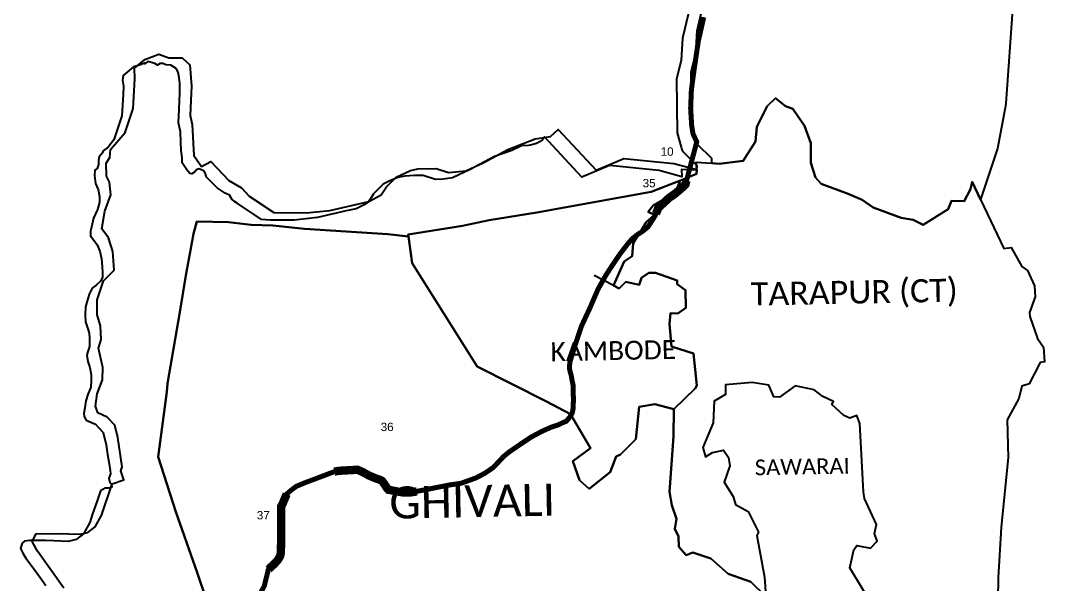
# Model space of a CAD drawing. Header units: metres. Extents: x 0 to 561379, y 0 to 4092696.
# Drawn here: x 253044 to 259167, y 2195727 to 2199097 of the extents above; entities that cross this region are included whole.
import ezdxf

# ---------------------------------------------------------------- set-up
doc = ezdxf.new("R2010")
doc.units = ezdxf.units.M
for name, color, linetype in [('ARTIFICIALLY PROTECTED', 1, 'Continuous'), ('COASTLINE', 5, 'Continuous'), ('DISTRICT BOUNDRY', 86, 'Continuous'), ('UNPROTECTED DUE TO CREEK', 150, 'Continuous'), ('VILLAGE BOUNDRY', 32, 'Continuous'), ('VILLAGE NAME', 250, 'Continuous')]:
    doc.layers.add(name, color=color, linetype=linetype)
doc.styles.get("Standard").update_dxf_attribs({"font": 'arial.ttf'})

msp = doc.modelspace()

# ---------------------------------------------------------------- linework, layer by layer
at = {"flags": 128}
msp.add_lwpolyline([(256589.4, 2197514), (256474.9, 2197573.9)], dxfattribs=at)
at = {"layer": 'ARTIFICIALLY PROTECTED', "const_width": 50, "flags": 128}
for points in [[(257026, 2198140.4), (257020.3, 2198118.8), (256999.2, 2198097.7), (256957.1, 2198061.6), (256923.8, 2198038.7), (256892.1, 2198009.7), (256858.8, 2197979.5), (256843.4, 2197942.6)], [(255413.6, 2196283.8), (255376.5, 2196277.5), (255340.3, 2196276.3), (255309.6, 2196280.8), (255256.6, 2196291), (255243.6, 2196293.5), (255235.7, 2196302.4), (255225.8, 2196318), (255207.3, 2196344.8), (255197, 2196351.3), (255189.2, 2196354.4), (255167.4, 2196361.5), (255128, 2196378.3), (255094, 2196397), (255081.8, 2196402.9), (255057.5, 2196413.3), (255041.1, 2196411.9), (254947.6, 2196406.7), (254920.4, 2196401.7)], [(254635.5, 2196267.7), (254610.3, 2196207.6), (254602.9, 2196194.7), (254602.9, 2196109), (254602.3, 2196034.9), (254602.3, 2196034.9), (254601.1, 2195921.9), (254597.1, 2195898.6), (254581.9, 2195872.5), (254559.2, 2195848.2), (254539.8, 2195831), (254527.6, 2195817.2)]]:
    msp.add_lwpolyline(points, dxfattribs=at)
at = {"layer": 'COASTLINE', "const_width": 30, "flags": 128}
msp.add_lwpolyline([(257129.2, 2199116.7), (257097, 2198975), (257071.5, 2198803), (257055.3, 2198682.3), (257050.8, 2198572.5), (257056.9, 2198470.9), (257064.9, 2198419.8), (257087.4, 2198371.7), (257020.3, 2198118.8), (256999.2, 2198097.7), (256957.1, 2198061.6), (256923.8, 2198038.7), (256892.1, 2198009.7), (256858.8, 2197979.5), (256838.1, 2197929.9), (256797.1, 2197865.4), (256766.1, 2197839.4), (256731.8, 2197817.2), (256700.4, 2197792.3), (256670.7, 2197757.4), (256626.4, 2197699.2), (256579, 2197629.4), (256542.8, 2197573.1), (256497.4, 2197492.3), (256448.7, 2197379.7), (256397.8, 2197270.9), (256365.6, 2197174.3), (256329, 2197057.7), (256325.8, 2197022.6), (256330, 2196999.3), (256336, 2196980.7), (256341.7, 2196948), (256347.6, 2196920.6), (256350, 2196828.1), (256347.2, 2196771.6), (256342, 2196750.6), (256327.3, 2196725.7), (256307.1, 2196702.8), (256283.5, 2196692.8), (256261.5, 2196682.1), (256214.8, 2196666.2), (256161.6, 2196642.5), (256095.4, 2196607), (256033.3, 2196565.6), (255970.2, 2196522.4), (255933.8, 2196493.5), (255913.2, 2196471.5), (255870.3, 2196426), (255819.6, 2196391.8), (255767.1, 2196364.1), (255677.4, 2196331.9), (255608.3, 2196321.9), (255413.6, 2196283.8), (255376.5, 2196277.5), (255340.3, 2196276.3), (255309.6, 2196280.8), (255256.6, 2196291), (255243.6, 2196293.5), (255235.7, 2196302.4), (255225.8, 2196318), (255207.3, 2196344.8), (255197, 2196351.3), (255189.2, 2196354.4), (255167.4, 2196361.5), (255128, 2196378.3), (255094, 2196397), (255081.8, 2196402.9), (255057.5, 2196413.3), (255041.1, 2196411.9), (254947.6, 2196406.7), (254920.4, 2196401.7), (254816.2, 2196362.2), (254748.1, 2196336.7), (254692.8, 2196314), (254661.8, 2196290.8), (254635.5, 2196267.7), (254610.3, 2196207.6), (254602.9, 2196194.7), (254602.9, 2196109), (254602.3, 2196034.9), (254602.3, 2196034.9), (254601.1, 2195921.9), (254597.1, 2195898.6), (254581.9, 2195872.5), (254559.2, 2195848.2), (254539.8, 2195831), (254525, 2195814.3), (254501.8, 2195719), (254478.8, 2195675.1)], dxfattribs=at)
at = {"layer": 'DISTRICT BOUNDRY'}
msp.add_polyline3d([(257058.2, 2199227, 0), (257002.8, 2198992.4, 0), (256995, 2198858.4, 0), (256967, 2198747.9, 0), (256970.6, 2198426.5, 0), (256995.1, 2198339.4, 0), (256996.3, 2198332.3, 0), (257001.3, 2198315.9, 0), (257088.2, 2198231.2, 0), (257086.5, 2198202.4, 0), (256995.2, 2198207.8, 0), (256999, 2198164, 0), (256862.4, 2198200.7, 0), (256566.4, 2198231, 0), (256401, 2198160.2, 0), (256177.2, 2198402.7, 0), (256176.3, 2198400.1, 0), (256165, 2198384.6, 0), (256151.3, 2198374.3, 0), (256129.7, 2198362.5, 0), (256106.6, 2198355.9, 0), (256093, 2198352, 0), (256081.1, 2198350.1, 0), (256039.8, 2198347.7, 0), (255982.2, 2198320.4, 0), (255877.6, 2198283.6, 0), (255733.5, 2198206.3, 0), (255627.1, 2198156.1, 0), (255571.4, 2198149, 0), (255524.5, 2198146.5, 0), (255451, 2198170.5, 0), (255397, 2198170.1, 0), (255341.4, 2198167.3, 0), (255299.1, 2198158.2, 0), (255252.8, 2198139.8, 0), (255212.7, 2198119.2, 0), (255179.7, 2198087.6, 0), (255155.4, 2198060.7, 0), (255139.9, 2198038.1, 0), (255124.5, 2198013.4, 0), (255099.5, 2197995.2, 0), (255050.7, 2197972.4, 0), (254990.9, 2197960.8, 0), (254819.4, 2197919.2, 0), (254679.3, 2197904.7, 0), (254536.2, 2197903.4, 0), (254485.4, 2197907.5, 0), (254339.8, 2198005.1, 0), (254324.1, 2198016.1, 0), (254308.4, 2198029.4, 0), (254294.5, 2198053.9, 0), (254267.6, 2198065, 0), (254218.8, 2198098.2, 0), (254173.4, 2198142.7, 0), (254153.8, 2198162.6, 0), (254149.4, 2198182.7, 0), (254142.4, 2198196.1, 0), (254126.7, 2198205, 0), (254110.9, 2198211.8, 0), (254095.7, 2198204.8, 0), (254084.3, 2198191.3, 0), (254069, 2198180.1, 0), (254055.5, 2198182.2, 0), (254037.6, 2198204.3, 0), (254010.4, 2198247.6, 0), (254010.1, 2198275.9, 0), (254005.2, 2198320.7, 0), (254002.8, 2198369.9, 0), (254000.6, 2198432.7, 0), (253988.7, 2198486.3, 0), (253993.2, 2198567.1, 0), (253997.1, 2198663.3, 0), (253996.4, 2198721.5, 0), (253992.2, 2198755.2, 0), (253987.1, 2198788.8, 0), (253973.9, 2198811.2, 0), (253942.4, 2198831.1, 0), (253913.8, 2198833.1, 0), (253895.6, 2198839.7, 0), (253879.7, 2198839.5, 0), (253862.1, 2198830.4, 0), (253846.3, 2198839.3, 0), (253804.4, 2198852.4, 0), (253786.7, 2198838.9, 0), (253788.3, 2198843.3, 0), (253755.5, 2198829.6, 0), (253719.5, 2198820.4, 0), (253657.5, 2198768.5, 0), (253653.1, 2198741.5, 0), (253659.7, 2198705.7, 0), (253658.1, 2198654, 0), (253649.7, 2198528.5, 0), (253601.3, 2198384.8, 0), (253568, 2198339.9, 0), (253539, 2198319.3, 0), (253532.4, 2198303.6, 0), (253514.6, 2198283.4, 0), (253510.3, 2198263.1, 0), (253510.7, 2198236.1, 0), (253501.6, 2198213.6, 0), (253488.7, 2198202.4, 0), (253486.6, 2198171, 0), (253491.4, 2198124, 0), (253509.2, 2198088.3, 0), (253516.5, 2198045.8, 0), (253516.7, 2198012.2, 0), (253503.3, 2197967.2, 0), (253479.4, 2197915.6, 0), (253473.3, 2197881, 0), (253461.5, 2197839.2, 0), (253461.9, 2197810, 0), (253482.2, 2197785.5, 0), (253502.4, 2197756.5, 0), (253517.7, 2197718.7, 0), (253527.4, 2197673.8, 0), (253532.2, 2197626.9, 0), (253534.8, 2197588.8, 0), (253534.4, 2197562, 0), (253521.3, 2197539.4, 0), (253497.1, 2197516.7, 0), (253472.1, 2197498.6, 0), (253454.9, 2197462.5, 0), (253433, 2197386.2, 0), (253430.6, 2197337, 0), (253433.2, 2197296.7, 0), (253446.8, 2197254.3, 0), (253453.6, 2197229.7, 0), (253456.3, 2197198.2, 0), (253456.3, 2197149, 0), (253445.5, 2197119.8, 0), (253441.2, 2197097.3, 0), (253446.2, 2197059.1, 0), (253457.6, 2197023.5, 0), (253466.4, 2196981, 0), (253466.7, 2196947.4, 0), (253464.5, 2196906.9, 0), (253447.1, 2196861.9, 0), (253433.8, 2196823.9, 0), (253427.6, 2196783.5, 0), (253423.1, 2196749.7, 0), (253425.2, 2196731.9, 0), (253436.8, 2196709.6, 0), (253492.9, 2196685.5, 0), (253510.9, 2196665.3, 0), (253537.5, 2196636.5, 0), (253556.2, 2196562.5, 0), (253563.2, 2196504.4, 0), (253574.3, 2196448.5, 0), (253579.2, 2196408.1, 0), (253581.3, 2196388, 0), (253573, 2196363.2, 0), (253577.3, 2196336.5, 0), (253588.3, 2196327.5, 0), (253590.4, 2196309.8, 0), (253577.6, 2196302.8, 0), (253550.6, 2196302.7, 0), (253521.7, 2196286.9, 0), (253504.1, 2196232.8, 0), (253473.3, 2196142.8, 0), (253458.3, 2196098.1, 0), (253420.6, 2196030.4, 0), (253376.4, 2195996.5, 0), (253329.3, 2195984.9, 0), (253242.6, 2195988.7, 0), (253193.3, 2195990.6, 0), (253141.6, 2195990.2, 0), (253099.4, 2195989.7, 0), (253068.3, 2195987.2, 0), (253053, 2195973.6, 0), (253043.8, 2195942.3, 0), (253057.7, 2195915.5, 0), (253075.5, 2195884.3, 0), (253125.4, 2195819.6, 0), (253161.2, 2195768.4, 0), (253194.7, 2195721.5, 0)], dxfattribs=at)
at = {"layer": 'VILLAGE BOUNDRY'}
for points in [[(258977, 2199189.8, 0), (258935.4, 2198601.6, 0), (258930.6, 2198576.1, 0), (258884.7, 2198332.3, 0), (258783.6, 2198028.3, 0), (258733.6, 2198132.5, 0), (258723.2, 2198088.8, 0), (258686.3, 2198017.6, 0), (258610.9, 2198020.3, 0), (258590.4, 2197970.4, 0), (258441.3, 2197877, 0), (258381.7, 2197906.1, 0), (258309.2, 2197917.7, 0), (258141.3, 2197979.8, 0), (258076.5, 2198025.2, 0), (257992.7, 2198062, 0), (257831.7, 2198120.4, 0), (257796.9, 2198159.2, 0), (257769.5, 2198247.1, 0), (257768.7, 2198363.9, 0), (257732.5, 2198468, 0), (257662, 2198569.8, 0), (257617.5, 2198585.2, 0), (257557.8, 2198633.1, 0), (257507.5, 2198584.9, 0), (257447, 2198461.1, 0), (257439.3, 2198374.1, 0), (257365.7, 2198257.8, 0), (257221.8, 2198241.7, 0), (257176.7, 2198244.4, 0), (257178.2, 2198273.2, 0), (257090.4, 2198358, 0), (257059.2, 2198468.6, 0), (257054.9, 2198790.2, 0), (257082.8, 2198900.7, 0), (257090.5, 2199034.8, 0), (257194.4, 2199480.8, 0)], [(258977, 2199189.8, 0), (258935.4, 2198601.6, 0), (258930.6, 2198576.1, 0), (258884.7, 2198332.3, 0), (258783.6, 2198028.3, 0), (258733.6, 2198132.5, 0), (258723.2, 2198088.8, 0), (258686.3, 2198017.6, 0), (258610.9, 2198020.3, 0), (258590.4, 2197970.4, 0), (258441.3, 2197877, 0), (258381.7, 2197906.1, 0), (258309.2, 2197917.7, 0), (258141.3, 2197979.8, 0), (258076.5, 2198025.2, 0), (257992.7, 2198062, 0), (257831.7, 2198120.4, 0), (257796.9, 2198159.2, 0), (257769.5, 2198247.1, 0), (257768.7, 2198363.9, 0), (257732.5, 2198468, 0), (257662, 2198569.8, 0), (257617.5, 2198585.2, 0), (257557.8, 2198633.1, 0), (257507.5, 2198584.9, 0), (257447, 2198461.1, 0), (257439.3, 2198374.1, 0), (257365.7, 2198257.8, 0), (257221.8, 2198241.7, 0), (257176.7, 2198244.4, 0), (257178.2, 2198273.2, 0), (257090.4, 2198358, 0), (257059.2, 2198468.6, 0), (257054.9, 2198790.2, 0), (257082.8, 2198900.7, 0), (257090.5, 2199034.8, 0), (257194.4, 2199480.8, 0)], [(253303.1, 2195705.8, 0), (253144.7, 2195926.6, 0), (253112.7, 2195984.7, 0), (253137.3, 2196029.6, 0), (253262.9, 2196032.9, 0), (253399.5, 2196027.2, 0), (253446.8, 2196038.8, 0), (253491.3, 2196072.6, 0), (253529, 2196140.3, 0), (253592.4, 2196329.2, 0), (253661.5, 2196352.1, 0), (253643.8, 2196405.5, 0), (253652.2, 2196430.3, 0), (253626.6, 2196604.9, 0), (253607.7, 2196678.9, 0), (253562.8, 2196727.9, 0), (253506.4, 2196752.2, 0), (253492.5, 2196792.3, 0), (253503.2, 2196866.5, 0), (253533.9, 2196949.5, 0), (253535.7, 2197023.7, 0), (253510.2, 2197139.9, 0), (253525.3, 2197191.7, 0), (253522.4, 2197272.4, 0), (253501.8, 2197339.5, 0), (253501.4, 2197429, 0), (253540.6, 2197541.5, 0), (253603, 2197604.8, 0), (253595.8, 2197716.7, 0), (253570.5, 2197799.5, 0), (253529.7, 2197853, 0), (253547.2, 2197958.6, 0), (253584.5, 2198055.2, 0), (253576.8, 2198131.4, 0), (253558.9, 2198167.2, 0), (253556, 2198245.6, 0), (253578, 2198279.3, 0), (253581.9, 2198326.5, 0), (253668.8, 2198428, 0), (253717.2, 2198571.8, 0), (253726.9, 2198749.1, 0), (253724.6, 2198811.9, 0), (253786.8, 2198863.8, 0), (253872, 2198895.8, 0), (253930, 2198873.8, 0), (254010.8, 2198874.4, 0), (254055.7, 2198832.2, 0), (254066, 2198706.6, 0), (254057.9, 2198529.5, 0), (254070, 2198475.9, 0), (254080.2, 2198290.6, 0), (254125.6, 2198225.2, 0), (254181.2, 2198254.8, 0), (254289.9, 2198141.1, 0), (254366, 2198096.8, 0), (254411.7, 2198048, 0), (254558.2, 2197950.2, 0), (254753.2, 2197947.4, 0), (254894.1, 2197961.9, 0), (255126.7, 2198015.1, 0), (255200.8, 2198056.1, 0), (255231.8, 2198103.4, 0), (255289.3, 2198161.9, 0), (255376.2, 2198200.9, 0), (255418.7, 2198210, 0), (255529.1, 2198213.1, 0), (255603.1, 2198189.1, 0), (255706.3, 2198198.6, 0), (255813.3, 2198248.9, 0), (255958.3, 2198326.1, 0), (256121.4, 2198390.2, 0), (256211.9, 2198405, 0), (256259.6, 2198445.2, 0), (256485.7, 2198202.5, 0), (256652.1, 2198273.3, 0), (256950.6, 2198242.8, 0), (257088.5, 2198206, 0), (257085.2, 2198180.7, 0), (257015.4, 2198150.2, 0), (256814.1, 2198073.1, 0), (256131.7, 2197950.9, 0), (255846.9, 2197903.3, 0), (255685.9, 2197871.2, 0), (255361.6, 2197818.7, 0), (255363.2, 2197807.5, 0), (255241.1, 2197820.2, 0), (254742.4, 2197853.1, 0), (254552.4, 2197872.1, 0), (254423, 2197877, 0), (254287.7, 2197891.8, 0), (254099.2, 2197896.2, 0), (254078.1, 2197822.6, 0), (254031.9, 2197573.5, 0), (253996.8, 2197353.8, 0), (253923.5, 2196929.2, 0), (253919.8, 2196878.2, 0), (253866.8, 2196491.1, 0), (253972.3, 2196161.6, 0), (254099.8, 2195799.7, 0), (254151.6, 2195646.1, 0)], [(253303.1, 2195705.8, 0), (253144.7, 2195926.6, 0), (253112.7, 2195984.7, 0), (253137.3, 2196029.6, 0), (253262.9, 2196032.9, 0), (253399.5, 2196027.2, 0), (253446.8, 2196038.8, 0), (253491.3, 2196072.6, 0), (253529, 2196140.3, 0), (253592.4, 2196329.2, 0), (253661.5, 2196352.1, 0), (253643.8, 2196405.5, 0), (253652.2, 2196430.3, 0), (253626.6, 2196604.9, 0), (253607.7, 2196678.9, 0), (253562.8, 2196727.9, 0), (253506.4, 2196752.2, 0), (253492.5, 2196792.3, 0), (253503.2, 2196866.5, 0), (253533.9, 2196949.5, 0), (253535.7, 2197023.7, 0), (253510.2, 2197139.9, 0), (253525.3, 2197191.7, 0), (253522.4, 2197272.4, 0), (253501.8, 2197339.5, 0), (253501.4, 2197429, 0), (253540.6, 2197541.5, 0), (253603, 2197604.8, 0), (253595.8, 2197716.7, 0), (253570.5, 2197799.5, 0), (253529.7, 2197853, 0), (253547.2, 2197958.6, 0), (253584.5, 2198055.2, 0), (253576.8, 2198131.4, 0), (253558.9, 2198167.2, 0), (253556, 2198245.6, 0), (253578, 2198279.3, 0), (253581.9, 2198326.5, 0), (253668.8, 2198428, 0), (253717.2, 2198571.8, 0), (253726.9, 2198749.1, 0), (253724.6, 2198811.9, 0), (253786.8, 2198863.8, 0), (253872, 2198895.8, 0), (253930, 2198873.8, 0), (254010.8, 2198874.4, 0), (254055.7, 2198832.2, 0), (254066, 2198706.6, 0), (254057.9, 2198529.5, 0), (254070, 2198475.9, 0), (254080.2, 2198290.6, 0), (254125.6, 2198225.2, 0), (254181.2, 2198254.8, 0), (254289.9, 2198141.1, 0), (254366, 2198096.8, 0), (254411.7, 2198048, 0), (254558.2, 2197950.2, 0), (254753.2, 2197947.4, 0), (254894.1, 2197961.9, 0), (255126.7, 2198015.1, 0), (255200.8, 2198056.1, 0), (255231.8, 2198103.4, 0), (255289.3, 2198161.9, 0), (255376.2, 2198200.9, 0), (255418.7, 2198210, 0), (255529.1, 2198213.1, 0), (255603.1, 2198189.1, 0), (255706.3, 2198198.6, 0), (255813.3, 2198248.9, 0), (255958.3, 2198326.1, 0), (256121.4, 2198390.2, 0), (256211.9, 2198405, 0), (256259.6, 2198445.2, 0), (256485.7, 2198202.5, 0), (256652.1, 2198273.3, 0), (256950.6, 2198242.8, 0), (257088.5, 2198206, 0), (257085.2, 2198180.7, 0), (257015.4, 2198150.2, 0), (256814.1, 2198073.1, 0), (256131.7, 2197950.9, 0), (255846.9, 2197903.3, 0), (255685.9, 2197871.2, 0), (255361.6, 2197818.7, 0), (255363.2, 2197807.5, 0), (255241.1, 2197820.2, 0), (254742.4, 2197853.1, 0), (254552.4, 2197872.1, 0), (254423, 2197877, 0), (254287.7, 2197891.8, 0), (254099.2, 2197896.2, 0), (254078.1, 2197822.6, 0), (254031.9, 2197573.5, 0), (253996.8, 2197353.8, 0), (253923.5, 2196929.2, 0), (253919.8, 2196878.2, 0), (253866.8, 2196491.1, 0), (253972.3, 2196161.6, 0), (254099.8, 2195799.7, 0), (254151.6, 2195646.1, 0)], [(258242.1, 2195430, 0), (258001.9, 2195826.7, 0), (258026.5, 2195934.2, 0), (258045.1, 2195960.6, 0), (258125.4, 2195945.3, 0), (258166, 2195987, 0), (258149.9, 2196032.5, 0), (258161.4, 2196085.7, 0), (258090.3, 2196240.5, 0), (258084.1, 2196281.4, 0), (258062.6, 2196689.4, 0), (258044.3, 2196736.7, 0), (258002.8, 2196720.3, 0), (257966.5, 2196736.3, 0), (257895.1, 2196802.1, 0), (257905.2, 2196820.1, 0), (257841.1, 2196850.9, 0), (257789.3, 2196889.7, 0), (257675.6, 2196915.1, 0), (257581.5, 2196846.4, 0), (257548, 2196847.7, 0), (257519.3, 2196918.6, 0), (257419.3, 2196933.3, 0), (257259.5, 2196921.3, 0), (257258.7, 2196863.2, 0), (257192.2, 2196821.9, 0), (257185.7, 2196692.7, 0), (257123, 2196545.1, 0), (257139.2, 2196489.6, 0), (257182.1, 2196516.2, 0), (257247.2, 2196529.4, 0), (257277.6, 2196485.4, 0), (257284.2, 2196436.6, 0), (257250.3, 2196339.4, 0), (257305.6, 2196253.9, 0), (257318.9, 2196204.6, 0), (257395.7, 2196164.2, 0), (257456.6, 2196039.8, 0), (257445.8, 2196020.5, 0), (257493.1, 2195772, 0), (257499.7, 2195654.7, 0), (257411.6, 2195742.6, 0), (257274.3, 2195791.2, 0), (257170.6, 2195881.8, 0), (257063.2, 2195919.2, 0), (257023.5, 2195903.3, 0), (256981.2, 2195953.2, 0), (256979.2, 2196013.7, 0), (256955.5, 2196059.5, 0), (256966.4, 2196120, 0), (256939, 2196200.9, 0), (256924, 2196280.3, 0), (256949, 2196610.7, 0), (256950.8, 2196774.1, 0), (257078.6, 2196899.2, 0), (257087.7, 2196917.1, 0), (257067.4, 2197106.8, 0), (256936.6, 2197150.2, 0), (256924.2, 2197283.6, 0), (256930.7, 2197347.6, 0), (256973.7, 2197346.1, 0), (257021.2, 2197379.6, 0), (257019.2, 2197486.6, 0), (256971, 2197521.9, 0), (256970.4, 2197543.8, 0), (256840.9, 2197590.4, 0), (256800, 2197589.8, 0), (256757.4, 2197559.3, 0), (256743.3, 2197517.1, 0), (256664.2, 2197536.7, 0), (256622.5, 2197496.7, 0), (256589.4, 2197514, 0), (256653.8, 2197656.9, 0), (256700.3, 2197689.4, 0), (256707, 2197765.5, 0), (256785.5, 2197892.8, 0), (256834.6, 2197936.4, 0), (256796.7, 2197953.5, 0), (256827.2, 2197992.3, 0), (256912.7, 2198041.2, 0), (256971.1, 2198058.8, 0), (256971.3, 2198099.6, 0), (256987.3, 2198140.5, 0), (257085.2, 2198180.7, 0), (257088.5, 2198206, 0), (257084.5, 2198249.8, 0), (257176.7, 2198244.4, 0), (257221.8, 2198241.7, 0), (257365.7, 2198257.8, 0), (257439.3, 2198374.1, 0), (257447, 2198461.1, 0), (257507.5, 2198584.9, 0), (257557.8, 2198633.1, 0), (257617.5, 2198585.2, 0), (257662, 2198569.8, 0), (257732.5, 2198468, 0), (257768.7, 2198363.9, 0), (257769.5, 2198247.1, 0), (257796.9, 2198159.2, 0), (257831.7, 2198120.4, 0), (257992.7, 2198062, 0), (258076.5, 2198025.2, 0), (258141.3, 2197979.8, 0), (258309.2, 2197917.7, 0), (258381.7, 2197906.1, 0), (258441.3, 2197877, 0), (258590.4, 2197970.4, 0), (258610.9, 2198020.3, 0), (258686.3, 2198017.6, 0), (258723.2, 2198088.8, 0), (258733.6, 2198132.5, 0), (258783.6, 2198028.3, 0), (258922.6, 2197735.2, 0), (258967.5, 2197740.1, 0), (259031.8, 2197627.1, 0), (259065.5, 2197603.5, 0), (259106.7, 2197511.8, 0), (259110.9, 2197446.4, 0), (259077.4, 2197353.3, 0), (259078.9, 2197327.6, 0), (259124.9, 2197197.5, 0), (259160.2, 2197145.5, 0), (259166.7, 2197058.5, 0), (259139.9, 2197052.8, 0), (259074, 2196925.8, 0), (259031.8, 2196911.6, 0), (259013.5, 2196839.5, 0), (258943, 2196712.1, 0), (258949.2, 2196487, 0), (258906.7, 2196070.5, 0), (258890.5, 2195769.9, 0), (258886, 2195502.2, 0)], [(258242.1, 2195430, 0), (258001.9, 2195826.7, 0), (258026.5, 2195934.2, 0), (258045.1, 2195960.6, 0), (258125.4, 2195945.3, 0), (258166, 2195987, 0), (258149.9, 2196032.5, 0), (258161.4, 2196085.7, 0), (258090.3, 2196240.5, 0), (258084.1, 2196281.4, 0), (258062.6, 2196689.4, 0), (258044.3, 2196736.7, 0), (258002.8, 2196720.3, 0), (257966.5, 2196736.3, 0), (257895.1, 2196802.1, 0), (257905.2, 2196820.1, 0), (257841.1, 2196850.9, 0), (257789.3, 2196889.7, 0), (257675.6, 2196915.1, 0), (257581.5, 2196846.4, 0), (257548, 2196847.7, 0), (257519.3, 2196918.6, 0), (257419.3, 2196933.3, 0), (257259.5, 2196921.3, 0), (257258.7, 2196863.2, 0), (257192.2, 2196821.9, 0), (257185.7, 2196692.7, 0), (257123, 2196545.1, 0), (257139.2, 2196489.6, 0), (257182.1, 2196516.2, 0), (257247.2, 2196529.4, 0), (257277.6, 2196485.4, 0), (257284.2, 2196436.6, 0), (257250.3, 2196339.4, 0), (257305.6, 2196253.9, 0), (257318.9, 2196204.6, 0), (257395.7, 2196164.2, 0), (257456.6, 2196039.8, 0), (257445.8, 2196020.5, 0), (257493.1, 2195772, 0), (257499.7, 2195654.7, 0), (257411.6, 2195742.6, 0), (257274.3, 2195791.2, 0), (257170.6, 2195881.8, 0), (257063.2, 2195919.2, 0), (257023.5, 2195903.3, 0), (256981.2, 2195953.2, 0), (256979.2, 2196013.7, 0), (256955.5, 2196059.5, 0), (256966.4, 2196120, 0), (256939, 2196200.9, 0), (256924, 2196280.3, 0), (256949, 2196610.7, 0), (256950.8, 2196774.1, 0), (257078.6, 2196899.2, 0), (257087.7, 2196917.1, 0), (257067.4, 2197106.8, 0), (256936.6, 2197150.2, 0), (256924.2, 2197283.6, 0), (256930.7, 2197347.6, 0), (256973.7, 2197346.1, 0), (257021.2, 2197379.6, 0), (257019.2, 2197486.6, 0), (256971, 2197521.9, 0), (256970.4, 2197543.8, 0), (256840.9, 2197590.4, 0), (256800, 2197589.8, 0), (256757.4, 2197559.3, 0), (256743.3, 2197517.1, 0), (256664.2, 2197536.7, 0), (256622.5, 2197496.7, 0), (256589.4, 2197514, 0), (256653.8, 2197656.9, 0), (256700.3, 2197689.4, 0), (256707, 2197765.5, 0), (256785.5, 2197892.8, 0), (256834.6, 2197936.4, 0), (256796.7, 2197953.5, 0), (256827.2, 2197992.3, 0), (256912.7, 2198041.2, 0), (256971.1, 2198058.8, 0), (256971.3, 2198099.6, 0), (256987.3, 2198140.5, 0), (257085.2, 2198180.7, 0), (257088.5, 2198206, 0), (257084.5, 2198249.8, 0), (257176.7, 2198244.4, 0), (257221.8, 2198241.7, 0), (257365.7, 2198257.8, 0), (257439.3, 2198374.1, 0), (257447, 2198461.1, 0), (257507.5, 2198584.9, 0), (257557.8, 2198633.1, 0), (257617.5, 2198585.2, 0), (257662, 2198569.8, 0), (257732.5, 2198468, 0), (257768.7, 2198363.9, 0), (257769.5, 2198247.1, 0), (257796.9, 2198159.2, 0), (257831.7, 2198120.4, 0), (257992.7, 2198062, 0), (258076.5, 2198025.2, 0), (258141.3, 2197979.8, 0), (258309.2, 2197917.7, 0), (258381.7, 2197906.1, 0), (258441.3, 2197877, 0), (258590.4, 2197970.4, 0), (258610.9, 2198020.3, 0), (258686.3, 2198017.6, 0), (258723.2, 2198088.8, 0), (258733.6, 2198132.5, 0), (258783.6, 2198028.3, 0), (258922.6, 2197735.2, 0), (258967.5, 2197740.1, 0), (259031.8, 2197627.1, 0), (259065.5, 2197603.5, 0), (259106.7, 2197511.8, 0), (259110.9, 2197446.4, 0), (259077.4, 2197353.3, 0), (259078.9, 2197327.6, 0), (259124.9, 2197197.5, 0), (259160.2, 2197145.5, 0), (259166.7, 2197058.5, 0), (259139.9, 2197052.8, 0), (259074, 2196925.8, 0), (259031.8, 2196911.6, 0), (259013.5, 2196839.5, 0), (258943, 2196712.1, 0), (258949.2, 2196487, 0), (258906.7, 2196070.5, 0), (258890.5, 2195769.9, 0), (258886, 2195502.2, 0)], [(254151.6, 2195646.1, 0), (254099.8, 2195799.7, 0), (253972.3, 2196161.6, 0), (253866.8, 2196491.1, 0), (253919.8, 2196878.2, 0), (253923.5, 2196929.2, 0), (253996.8, 2197353.8, 0), (254031.9, 2197573.5, 0), (254078.1, 2197822.6, 0), (254099.2, 2197896.2, 0), (254287.7, 2197891.8, 0), (254423, 2197877, 0), (254552.4, 2197872.1, 0), (254742.4, 2197853.1, 0), (255241.1, 2197820.2, 0), (255363.2, 2197807.5, 0), (255386.6, 2197647.5, 0), (255774, 2197029.3, 0), (256189.4, 2196821.2, 0), (256332.5, 2196744.7, 0), (256451.8, 2196542.5, 0), (256345.9, 2196463.9, 0), (256386.5, 2196350.8, 0), (256443.4, 2196299.5, 0), (256569.7, 2196398.2, 0), (256606, 2196491.7, 0), (256631.1, 2196504.8, 0), (256723.2, 2196595.2, 0), (256743, 2196788.7, 0), (256835.8, 2196804.8, 0), (256950.8, 2196774.1, 0), (256949, 2196610.7, 0), (256924, 2196280.3, 0), (256939, 2196200.9, 0), (256966.4, 2196120, 0), (256955.5, 2196059.5, 0), (256979.2, 2196013.7, 0), (256981.2, 2195953.2, 0), (257023.5, 2195903.3, 0), (257063.2, 2195919.2, 0), (257170.6, 2195881.8, 0), (257274.3, 2195791.2, 0), (257411.6, 2195742.6, 0), (257499.7, 2195654.7, 0)], [(254151.6, 2195646.1, 0), (254099.8, 2195799.7, 0), (253972.3, 2196161.6, 0), (253866.8, 2196491.1, 0), (253919.8, 2196878.2, 0), (253923.5, 2196929.2, 0), (253996.8, 2197353.8, 0), (254031.9, 2197573.5, 0), (254078.1, 2197822.6, 0), (254099.2, 2197896.2, 0), (254287.7, 2197891.8, 0), (254423, 2197877, 0), (254552.4, 2197872.1, 0), (254742.4, 2197853.1, 0), (255241.1, 2197820.2, 0), (255363.2, 2197807.5, 0), (255386.6, 2197647.5, 0), (255774, 2197029.3, 0), (256189.4, 2196821.2, 0), (256332.5, 2196744.7, 0), (256451.8, 2196542.5, 0), (256345.9, 2196463.9, 0), (256386.5, 2196350.8, 0), (256443.4, 2196299.5, 0), (256569.7, 2196398.2, 0), (256606, 2196491.7, 0), (256631.1, 2196504.8, 0), (256723.2, 2196595.2, 0), (256743, 2196788.7, 0), (256835.8, 2196804.8, 0), (256950.8, 2196774.1, 0), (256949, 2196610.7, 0), (256924, 2196280.3, 0), (256939, 2196200.9, 0), (256966.4, 2196120, 0), (256955.5, 2196059.5, 0), (256979.2, 2196013.7, 0), (256981.2, 2195953.2, 0), (257023.5, 2195903.3, 0), (257063.2, 2195919.2, 0), (257170.6, 2195881.8, 0), (257274.3, 2195791.2, 0), (257411.6, 2195742.6, 0), (257499.7, 2195654.7, 0)]]:
    msp.add_polyline3d(points, dxfattribs=at)
msp.add_polyline3d([(257087.7, 2196917.1, 0), (257078.6, 2196899.2, 0), (256950.8, 2196774.1, 0), (256835.8, 2196804.8, 0), (256743, 2196788.7, 0), (256723.2, 2196595.2, 0), (256631.1, 2196504.8, 0), (256606, 2196491.7, 0), (256569.7, 2196398.2, 0), (256443.4, 2196299.5, 0), (256386.5, 2196350.8, 0), (256345.9, 2196463.9, 0), (256451.8, 2196542.5, 0), (256332.5, 2196744.7, 0), (256189.4, 2196821.2, 0), (255774, 2197029.3, 0), (255386.6, 2197647.5, 0), (255363.2, 2197807.5, 0), (255361.6, 2197818.7, 0), (255685.9, 2197871.2, 0), (255846.9, 2197903.3, 0), (256131.7, 2197950.9, 0), (256814.1, 2198073.1, 0), (256987.3, 2198140.5, 0), (256971.3, 2198099.6, 0), (256971.1, 2198058.8, 0), (256912.7, 2198041.2, 0), (256827.2, 2197992.3, 0), (256796.7, 2197953.5, 0), (256834.6, 2197936.4, 0), (256785.5, 2197892.8, 0), (256707, 2197765.5, 0), (256700.3, 2197689.4, 0), (256653.8, 2197656.9, 0), (256589.4, 2197514, 0), (256622.5, 2197496.7, 0), (256664.2, 2197536.7, 0), (256743.3, 2197517.1, 0), (256757.4, 2197559.3, 0), (256800, 2197589.8, 0), (256840.9, 2197590.4, 0), (256970.4, 2197543.8, 0), (256971, 2197521.9, 0), (257019.2, 2197486.6, 0), (257021.2, 2197379.6, 0), (256973.7, 2197346.1, 0), (256930.7, 2197347.6, 0), (256924.2, 2197283.6, 0), (256936.6, 2197150.2, 0), (257067.4, 2197106.8, 0)], close=True, dxfattribs=at)
msp.add_polyline3d([(257087.7, 2196917.1, 0), (257078.6, 2196899.2, 0), (256950.8, 2196774.1, 0), (256835.8, 2196804.8, 0), (256743, 2196788.7, 0), (256723.2, 2196595.2, 0), (256631.1, 2196504.8, 0), (256606, 2196491.7, 0), (256569.7, 2196398.2, 0), (256443.4, 2196299.5, 0), (256386.5, 2196350.8, 0), (256345.9, 2196463.9, 0), (256451.8, 2196542.5, 0), (256332.5, 2196744.7, 0), (256189.4, 2196821.2, 0), (255774, 2197029.3, 0), (255386.6, 2197647.5, 0), (255363.2, 2197807.5, 0), (255361.6, 2197818.7, 0), (255685.9, 2197871.2, 0), (255846.9, 2197903.3, 0), (256131.7, 2197950.9, 0), (256814.1, 2198073.1, 0), (256987.3, 2198140.5, 0), (256971.3, 2198099.6, 0), (256971.1, 2198058.8, 0), (256912.7, 2198041.2, 0), (256827.2, 2197992.3, 0), (256796.7, 2197953.5, 0), (256834.6, 2197936.4, 0), (256785.5, 2197892.8, 0), (256707, 2197765.5, 0), (256700.3, 2197689.4, 0), (256653.8, 2197656.9, 0), (256589.4, 2197514, 0), (256622.5, 2197496.7, 0), (256664.2, 2197536.7, 0), (256743.3, 2197517.1, 0), (256757.4, 2197559.3, 0), (256800, 2197589.8, 0), (256840.9, 2197590.4, 0), (256970.4, 2197543.8, 0), (256971, 2197521.9, 0), (257019.2, 2197486.6, 0), (257021.2, 2197379.6, 0), (256973.7, 2197346.1, 0), (256930.7, 2197347.6, 0), (256924.2, 2197283.6, 0), (256936.6, 2197150.2, 0), (257067.4, 2197106.8, 0)], close=True, dxfattribs=at)

# ---------------------------------------------------------------- texts
at = {"layer": 'ARTIFICIALLY PROTECTED', "char_height": 50, "attachment_point": 1}
for s, insert in [('35', (256763.8, 2198150.4)), ('36', (255197.3, 2196693.9)), ('37', (254456.8, 2196166.4))]:
    msp.add_mtext_dynamic_manual_height_columns(s, width=84.374, gutter_width=1, heights=[0], dxfattribs=dict(at, insert=insert))
at = {"layer": 'UNPROTECTED DUE TO CREEK', "insert": (256871.1, 2198339), "char_height": 50, "attachment_point": 1}
msp.add_mtext_dynamic_manual_height_columns('10', width=70.183, gutter_width=1, heights=[0], dxfattribs=at)
at = {"layer": 'VILLAGE NAME', "attachment_point": 1, "rotation": 1.10283}
for s, width, gutter_width, insert, char_height in [('{\\fCalibri|b0|i0|c0|p34;TARAPUR (CT)}', 1451.037, 691.2, (257409.2, 2197531.7), 138.249), ('{\\fCalibri|b0|i0|c0|p34;TARAPUR (CT)}', 1451.037, 691.2, (257409.2, 2197531.7), 138.249), ('{\\fCalibri|b0|i0|c0|p34;KAMBODE}', 755.63, 565.2, (256211.9, 2197174.1), 113.042), ('{\\fCalibri|b0|i0|c0|p34;KAMBODE}', 755.63, 565.2, (256211.9, 2197174.1), 113.042), ('{\\fCalibri|b0|i0|c0|p34;SAWARAI}', 627.348, 469.3, (257433.6, 2196473.3), 93.851), ('{\\fCalibri|b0|i0|c0|p34;SAWARAI}', 627.348, 469.3, (257433.6, 2196473.3), 93.851), ('{\\fCalibri|b0|i0|c0|p34;GHIVALI}', 1279.793, 957.3, (255247.3, 2196311.2), 191.456), ('{\\fCalibri|b0|i0|c0|p34;GHIVALI}', 1279.793, 957.3, (255247.3, 2196311.2), 191.456)]:
    msp.add_mtext_dynamic_manual_height_columns(s, width=width, gutter_width=gutter_width, heights=[0], dxfattribs=dict(at, insert=insert, char_height=char_height))

doc.saveas('drawing.dxf')
